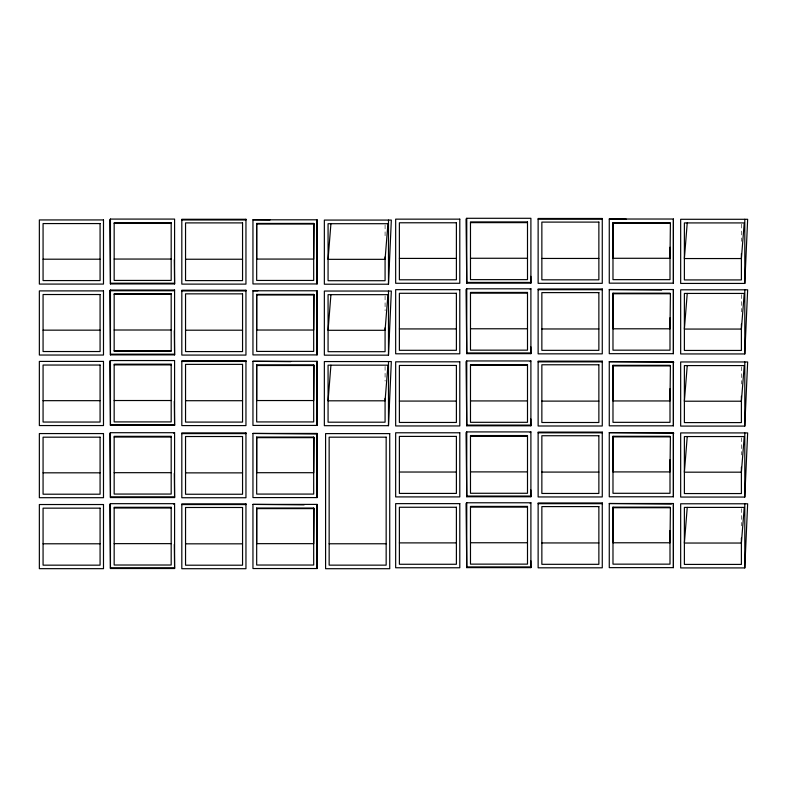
<?xml version="1.0" encoding="UTF-8"?>
<svg xmlns="http://www.w3.org/2000/svg" width="787" height="787" viewBox="0 0 787 787"><rect width="100%" height="100%" fill="white"/><g stroke="black" fill="none" stroke-linecap="round" stroke-linejoin="round"><path stroke-width="0.59" stroke-dasharray="3.94 2.95" d="M741.393 224.147L741.393 241.353M741.393 294.663L741.393 311.859M741.393 366.811L741.393 384.017M741.393 437.779L741.393 454.975M741.393 508.638L741.393 525.834M385.079 224.934L385.079 238.451M385.079 295.892L385.079 310.639M385.079 366.408L385.079 381.154"/><path stroke-width="1.18" d="M317.092 283.95L317.092 219.809L252.952 219.809L252.952 283.95L317.092 283.95L317.092 219.809M317.092 354.907L317.092 290.777L252.952 290.777L252.952 354.907L317.092 354.907L317.092 290.777M317.092 425.423L317.092 361.292L252.952 361.292L252.952 425.423L317.092 425.423L317.092 361.292M317.092 497.581L317.092 433.44L252.952 433.44L252.952 497.581L317.092 497.581L317.092 433.44M317.092 568.539L317.092 504.398L252.952 504.398L252.952 568.539L317.092 568.539L317.092 504.398M673.406 283.163L673.406 219.022L609.266 219.022L609.266 283.163L673.406 283.163L673.406 219.022M673.406 353.678L673.406 289.537L609.266 289.537L609.266 353.678L673.406 353.678L673.406 289.537M673.406 425.826L673.406 361.695L609.266 361.695L609.266 425.826L673.406 425.826L673.406 361.695M673.406 496.794L673.406 432.653L609.266 432.653L609.266 496.794L673.406 496.794L673.406 432.653M673.406 567.643L673.406 503.513L609.266 503.513L609.266 567.643L673.406 567.643L673.406 503.513M256.68 223.439L256.68 259.071L313.688 259.071L314.092 224.02L313.688 223.439L256.68 223.439L256.68 280.447L313.688 280.447L313.688 223.439M256.68 294.397L256.68 330.028L313.688 330.028L314.092 294.987L313.688 294.397L256.68 294.397L256.68 351.415L313.688 351.415L313.688 294.397M256.68 364.912L256.68 400.544L313.688 400.544L314.092 365.502L313.688 364.912L256.68 364.912L256.68 421.93L313.688 421.93L313.688 364.912M256.68 437.07L256.68 472.702L313.688 472.702L314.092 437.651L313.688 437.07L256.68 437.07L256.68 494.079L313.688 494.079L313.688 437.07M256.68 508.028L256.68 543.66L313.688 543.66L314.092 508.609L313.688 508.028L256.68 508.028L256.68 565.036L313.688 565.036L313.688 508.028M612.984 222.652L612.984 258.284L670.003 258.284L670.406 223.233L670.003 222.652L612.984 222.652L612.984 279.66L670.003 279.66L670.003 247.226M612.984 293.167L612.984 328.799L670.003 328.799L670.406 293.748L670.003 293.167L612.984 293.167L612.984 350.176L670.003 350.176L670.003 317.741M612.984 365.316L612.984 400.947L670.003 400.947L670.406 365.906L670.003 365.316L612.984 365.316L612.984 422.334L670.003 422.334L670.003 388.66M612.984 436.283L612.984 471.915L670.003 471.915L670.406 436.864L670.003 436.283L612.984 436.283L612.984 493.292L670.003 493.292L670.003 459.628M612.984 507.143L612.984 542.774L670.003 542.774L670.406 507.723L670.003 507.143L612.984 507.143L612.984 564.151L670.003 564.151L670.003 530.487M388.483 284.215L391.336 220.075L324.352 220.075L324.352 284.215L388.483 284.215L388.483 220.075M388.483 355.173L391.336 291.042L324.352 291.042L324.352 355.173L388.483 355.173L388.483 291.042M388.483 425.688L391.336 361.558L324.352 361.558L324.352 425.688L388.483 425.688L388.483 361.558M744.797 283.428L747.65 219.288L680.666 219.288L680.666 283.428L744.797 283.428L744.797 219.288M744.797 353.943L747.65 289.803L680.666 289.803L680.666 353.943L744.797 353.943L744.797 289.803M744.797 426.092L747.65 361.961L680.666 361.961L680.666 426.092L744.797 426.092L744.797 361.961M744.797 497.059L747.65 432.919L680.666 432.919L680.666 497.059L744.797 497.059L744.797 432.919M744.797 567.919L747.65 503.778L680.666 503.778L680.666 567.919L744.797 567.919L744.797 503.778M330.924 223.705L328.071 259.336L385.079 259.336L387.932 223.705L328.071 223.705L328.071 280.713L385.079 280.713L385.079 256.877M330.924 294.663L328.071 330.294L385.079 330.294L387.932 294.663L328.071 294.663L328.071 351.681L385.079 351.681L385.079 327.845M330.924 365.178L328.071 400.809L385.079 400.809L387.932 365.178L328.071 365.178L328.071 422.196L385.079 422.196L385.079 398.36M687.238 222.918L684.385 258.549L741.393 258.549L744.246 222.918L684.385 222.918L684.385 279.926L741.393 279.926L741.393 253.63M687.238 293.433L684.385 329.064L741.393 329.064L744.246 293.433L684.385 293.433L684.385 350.441L741.393 350.441L741.393 324.146M687.238 365.581L684.385 401.213L741.393 401.213L744.246 365.581L684.385 365.581L684.385 422.599L741.393 422.599L741.393 396.304M687.238 436.549L684.385 472.18L741.393 472.18L744.246 436.549L684.385 436.549L684.385 493.557L741.393 493.557L741.393 467.262M687.238 507.408L684.385 543.04L741.393 543.04L744.246 507.408L684.385 507.408L684.385 564.417L741.393 564.417L741.393 538.121M110.446 219.081L109.737 219.789L110.446 283.93L174.586 283.93L174.586 219.081L110.446 219.081L110.446 283.93M109.737 290.757L110.446 290.039L174.586 290.039L174.586 354.888L110.446 354.888L109.737 290.757L173.868 290.757L174.586 290.039M110.446 360.554L109.737 361.272L110.446 425.403L174.586 425.403L174.586 360.554L110.446 360.554L110.446 425.403M110.446 432.702L109.737 433.421L110.446 497.561L174.586 497.561L174.586 432.702L110.446 432.702L110.446 497.561M173.868 433.421L174.586 432.702M110.446 503.67L109.737 504.378L110.446 568.519L174.586 568.519L174.586 503.67L110.446 503.67L110.446 568.519M173.868 504.378L174.586 503.67M466.76 218.294L466.052 219.002L466.76 283.143L530.9 283.143L530.9 218.294L466.76 218.294L466.76 283.143M466.76 288.809L466.052 289.518L466.76 353.658L530.9 353.658L530.9 288.809L466.76 288.809L466.76 353.658M530.182 289.518L530.9 288.809M466.76 360.958L466.052 361.676L466.76 425.806L530.9 425.806L530.9 360.958L466.76 360.958L466.76 425.806M530.182 361.676L530.9 360.958M466.76 431.915L466.052 432.634L466.76 496.764L530.9 496.764L530.9 431.915L466.76 431.915L466.76 496.764M530.182 432.634L530.9 431.915M466.76 502.775L466.052 503.493L466.76 567.624L530.9 567.624L530.9 502.775L466.76 502.775L466.76 567.624M530.182 503.493L530.9 502.775M538.131 219.189L602.271 219.189M181.817 219.976L245.957 219.976M470.478 222.632L527.497 222.632M613.398 223.233L670.406 223.233M114.164 223.419L171.182 223.419M257.083 224.02L314.092 224.02M470.478 258.264L527.497 258.264M399.383 258.411L456.391 258.411M541.859 258.451L598.868 258.451M114.164 259.051L171.182 259.051M43.069 259.198L100.077 259.198M185.545 259.238L242.553 259.238M466.76 282.425L530.9 282.425M110.446 283.212L174.586 283.212M538.131 289.705L602.271 289.705M181.817 290.944L245.957 290.944M470.478 293.148L527.497 293.148M613.398 293.748L670.406 293.748M114.164 294.377L171.182 294.377M257.083 294.987L314.092 294.987M470.478 328.779L527.497 328.779M399.383 328.927L456.391 328.927M541.859 328.966L598.868 328.966M114.164 330.009L171.182 330.009M43.069 330.156L100.077 330.156M185.545 330.196L242.553 330.196M114.164 350.677L171.182 350.677M466.76 352.94L530.9 352.94M110.446 354.18L174.586 354.18M181.817 361.459L245.957 361.459M538.131 361.863L602.271 361.863M114.164 364.893L171.182 364.893M470.478 365.296L527.497 365.296M257.083 365.502L314.092 365.502M613.398 365.906L670.406 365.906M114.164 400.524L171.182 400.524M43.069 400.672L100.077 400.672M185.545 400.711L242.553 400.711M470.478 400.927L527.497 400.927M399.383 401.075L456.391 401.075M541.859 401.114L598.868 401.114M110.446 424.695L174.586 424.695M466.76 425.098L530.9 425.098M538.131 432.82L602.271 432.82M181.817 433.607L245.957 433.607M470.478 436.264L527.497 436.264M613.398 436.864L670.406 436.864M114.164 437.051L171.182 437.051M257.083 437.651L314.092 437.651M470.478 471.895L527.497 471.895M399.383 472.033L456.391 472.033M541.859 472.082L598.868 472.082M114.164 472.682L171.182 472.682M43.069 472.82L100.077 472.82M185.545 472.869L242.553 472.869M466.76 496.056L530.9 496.056M110.446 496.843L174.586 496.843M538.131 503.68L602.271 503.68M181.817 504.565L245.957 504.565M470.478 507.123L527.497 507.123M613.398 507.723L670.406 507.723M114.164 508.008L171.182 508.008M257.083 508.609L314.092 508.609M470.478 542.755L527.497 542.755M399.383 542.892L456.391 542.892M541.859 542.941L598.868 542.941M114.164 543.64L171.182 543.64M43.069 543.787L100.077 543.787M185.545 543.827L242.553 543.827M329.153 543.768L386.161 543.768M466.76 566.915L530.9 566.915M110.446 567.801L174.586 567.801M609.266 219.022L626.314 219.18M252.952 219.809L270 219.966M609.266 289.537L661.631 290.01M252.952 290.777L257.821 290.816M609.266 361.695L673.81 362.276M252.952 361.292L290.708 361.627M609.266 432.653L673.81 433.234M252.952 433.44L317.505 434.021M609.266 503.513L671.38 504.073M252.952 504.398L304.107 504.861M530.832 276.326L530.9 283.143M530.832 346.841L530.9 353.658M530.832 418.999L530.9 425.806M530.832 489.957L530.9 496.764M530.832 560.816L530.9 567.624M174.311 259.73L174.586 283.93M174.311 330.688L174.586 354.888M174.311 401.203L174.586 425.403M174.311 473.351L174.586 497.561M174.311 544.319L174.586 568.519M110.446 290.039L110.446 354.888M602.271 218.481L538.131 218.481L538.131 283.33L602.271 283.33L602.271 218.481M245.957 219.268L181.817 219.268L181.817 284.117L245.957 284.117L245.957 219.268M459.795 219.15L395.664 219.15L395.664 283.281L459.795 283.281L459.795 219.15M103.49 219.937L39.35 219.937L39.35 284.077L103.49 284.077L103.49 219.937M527.497 221.914L470.478 221.914L470.478 279.641L527.497 279.641L527.497 221.914M598.868 222.101L541.859 222.101L541.859 279.828L598.868 279.828L598.868 222.101M171.182 222.711L114.164 222.711L114.164 280.428L171.182 280.428L171.182 222.711M456.391 222.78L399.383 222.78L399.383 279.788L456.391 279.788L456.391 222.78M242.553 222.898L185.545 222.898L185.545 280.615L242.553 280.615L242.553 222.898M100.077 223.567L43.069 223.567L43.069 280.575L100.077 280.575L100.077 223.567M602.271 288.996L538.131 288.996L538.131 353.845L602.271 353.845L602.271 288.996M459.795 289.665L395.664 289.665L395.664 353.796L459.795 353.796L459.795 289.665M245.957 290.226L181.817 290.226L181.817 355.075L245.957 355.075L245.957 290.226M103.49 290.895L39.35 290.895L39.35 355.035L103.49 355.035L103.49 290.895M527.497 292.43L470.478 292.43L470.478 350.156L527.497 350.156L527.497 292.43M598.868 292.616L541.859 292.616L541.859 350.343L598.868 350.343L598.868 292.616M456.391 293.295L399.383 293.295L399.383 350.304L456.391 350.304L456.391 293.295M171.182 293.669L114.164 293.669L114.164 351.395L171.182 351.395L171.182 293.669M242.553 293.856L185.545 293.856L185.545 351.582L242.553 351.582L242.553 293.856M100.077 294.525L43.069 294.525L43.069 351.533L100.077 351.533L100.077 294.525M245.957 360.741L181.817 360.741L181.817 425.59L245.957 425.59L245.957 360.741M602.271 361.144L538.131 361.144L538.131 425.993L602.271 425.993L602.271 361.144M103.49 361.41L39.35 361.41L39.35 425.551L103.49 425.551L103.49 361.41M459.795 361.813L395.664 361.813L395.664 425.954L459.795 425.954L459.795 361.813M171.182 364.184L114.164 364.184L114.164 421.901L171.182 421.901L171.182 364.184M242.553 364.371L185.545 364.371L185.545 422.088L242.553 422.088L242.553 364.371M527.497 364.588L470.478 364.588L470.478 422.314L527.497 422.314L527.497 364.588M598.868 364.774L541.859 364.774L541.859 422.501L598.868 422.501L598.868 364.774M100.077 365.04L43.069 365.04L43.069 422.048L100.077 422.048L100.077 365.04M456.391 365.443L399.383 365.443L399.383 422.452L456.391 422.452L456.391 365.443M602.271 432.102L538.131 432.102L538.131 496.951L602.271 496.951L602.271 432.102M245.957 432.889L181.817 432.889L181.817 497.748L245.957 497.748L245.957 432.889M459.795 432.781L395.664 432.781L395.664 496.912L459.795 496.912L459.795 432.781M103.49 433.568L39.35 433.568L39.35 497.699L103.49 497.699L103.49 433.568M389.732 433.607L325.592 433.607L325.592 568.706L389.732 568.706L389.732 433.607M527.497 435.545L470.478 435.545L470.478 493.272L527.497 493.272L527.497 435.545M598.868 435.732L541.859 435.732L541.859 493.459L598.868 493.459L598.868 435.732M171.182 436.332L114.164 436.332L114.164 494.059L171.182 494.059L171.182 436.332M456.391 436.401L399.383 436.401L399.383 493.419L456.391 493.419L456.391 436.401M242.553 436.519L185.545 436.519L185.545 494.246L242.553 494.246L242.553 436.519M100.077 437.188L43.069 437.188L43.069 494.206L100.077 494.206L100.077 437.188M386.161 437.178L329.153 437.178L329.153 565.145L386.161 565.145L386.161 437.178M602.271 502.962L538.131 502.962L538.131 567.811L602.271 567.811L602.271 502.962M459.795 503.631L395.664 503.631L395.664 567.771L459.795 567.771L459.795 503.631M245.957 503.857L181.817 503.857L181.817 568.706L245.957 568.706L245.957 503.857M103.49 504.526L39.35 504.526L39.35 568.667L103.49 568.667L103.49 504.526M527.497 506.405L470.478 506.405L470.478 564.131L527.497 564.131L527.497 506.405M598.868 506.592L541.859 506.592L541.859 564.318L598.868 564.318L598.868 506.592M171.182 507.3L114.164 507.3L114.164 565.017L171.182 565.017L171.182 507.3M456.391 507.261L399.383 507.261L399.383 564.269L456.391 564.269L456.391 507.261M242.553 507.487L185.545 507.487L185.545 565.204L242.553 565.204L242.553 507.487M100.077 508.156L43.069 508.156L43.069 565.164L100.077 565.164L100.077 508.156"/></g></svg>
